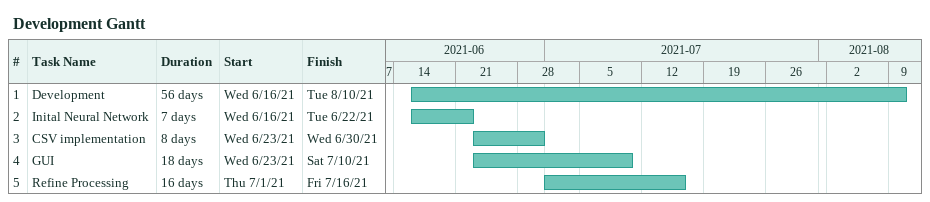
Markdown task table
Development Gantt

| ID | Task | Duration | Start | Finish |
|---|---|---|---|---|
| 1 | Development | 56d | 2021-06-16 | 2021-08-10 |
| 2 | Inital Neural Network | 7d | 2021-06-16 | 2021-06-22 |
| 3 | CSV implementation | 8d | 2021-06-23 | 2021-06-30 |
| 4 | GUI | 18d | 2021-06-23 | 2021-07-10 |
| 5 | Refine Processing | 16d | 2021-07-01 | 2021-07-16 |
